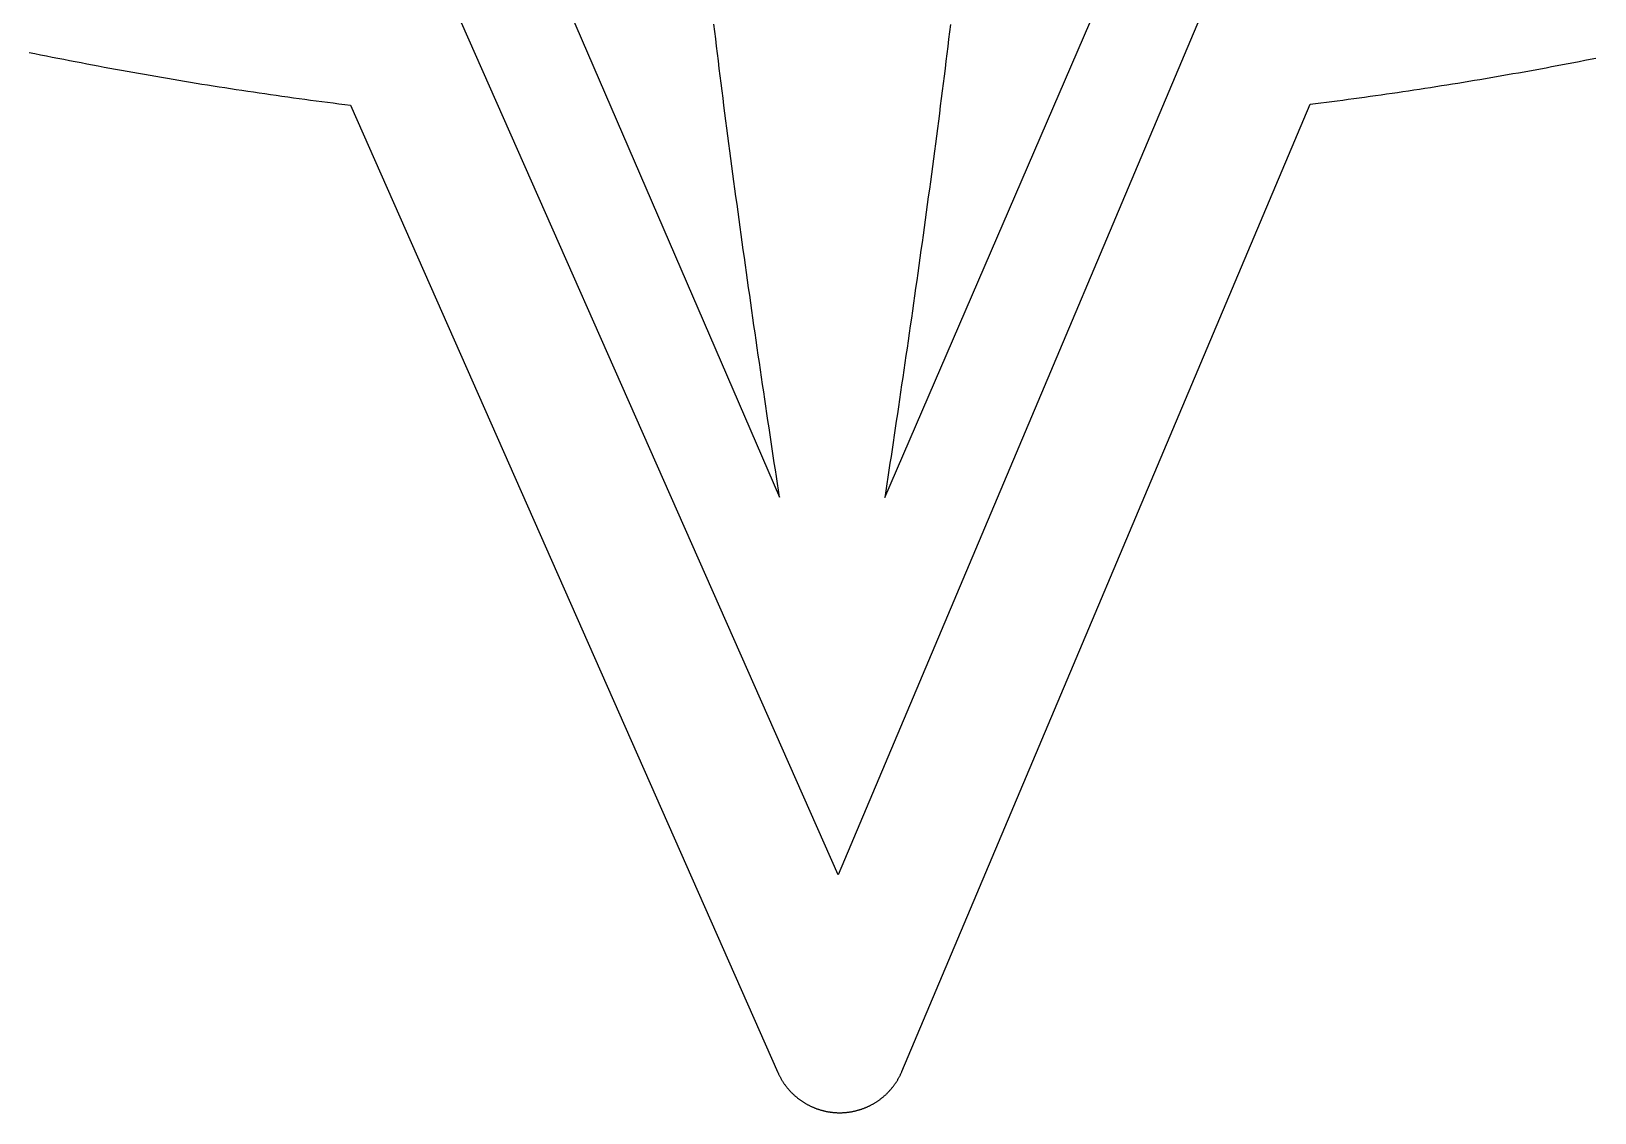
# Model space of a CAD drawing. Extents: x 5 to 105, y 2 to 136.
# Drawn here: x 47.2 to 62.43, y 2.22 to 12.75 of the extents above; entities that cross this region are included whole.
import ezdxf

# ---------------------------------------------------------------- set-up
doc = ezdxf.new("R2010")
doc.units = 0
doc.layers.get('0').update_dxf_attribs({"linetype": 'CONTINUOUS'})

msp = doc.modelspace()

# ---------------------------------------------------------------- linework, layer by layer
at = {"color": 7}
for points in [[(51.0932, 16.08), (54.4915, 8.2159)], [(55.5168, 8.2116), (58.9146, 16.0747)], [(59.8321, 15.835), (55.0636, 4.5392), (50.107, 15.7492)], [(50.3122, 12.0306), (54.4757, 2.6141)], [(55.6841, 2.6242), (59.6585, 12.039)], [(55.0775, 2.2221), (55.0835, 2.2221)]]:
    msp.add_lwpolyline(points, dxfattribs=at)
for points in [[(54.4915, 8.2159, 0), (54.4815, 8.2815, 0), (54.4714, 8.3475, 0), (54.4613, 8.4139, 0), (54.4512, 8.4807, 0), (54.441, 8.548, 0), (54.4308, 8.6156, 0), (54.4205, 8.6836, 0), (54.4103, 8.752, 0), (54.3999, 8.8207, 0), (54.3896, 8.8898, 0), (54.3792, 8.9592, 0), (54.3688, 9.029, 0), (54.3584, 9.099, 0), (54.348, 9.1694, 0), (54.3376, 9.24, 0), (54.3271, 9.3109, 0), (54.3166, 9.3821, 0), (54.3061, 9.4535, 0), (54.2957, 9.5252, 0), (54.2852, 9.5971, 0), (54.2747, 9.6692, 0), (54.2642, 9.7416, 0), (54.2537, 9.8141, 0), (54.2432, 9.8868, 0), (54.2327, 9.9597, 0), (54.2222, 10.0328, 0), (54.2118, 10.106, 0), (54.2013, 10.1793, 0), (54.1909, 10.2528, 0), (54.1804, 10.3264, 0), (54.17, 10.4001, 0), (54.1597, 10.4739, 0), (54.1493, 10.5478, 0), (54.139, 10.6218, 0), (54.1287, 10.6958, 0), (54.1184, 10.7698, 0), (54.1082, 10.8439, 0), (54.098, 10.9181, 0), (54.0878, 10.9922, 0), (54.0777, 11.0664, 0), (54.0676, 11.1405, 0), (54.0576, 11.2146, 0), (54.0476, 11.2887, 0), (54.0377, 11.3628, 0), (54.0278, 11.4368, 0), (54.018, 11.5107, 0), (54.0082, 11.5846, 0), (53.9985, 11.6583, 0), (53.9888, 11.732, 0), (53.9792, 11.8056, 0), (53.9697, 11.879, 0), (53.9602, 11.9523, 0), (53.9508, 12.0255, 0), (53.9415, 12.0985, 0), (53.9323, 12.1714, 0), (53.9231, 12.244, 0), (53.914, 12.3165, 0), (53.905, 12.3888, 0), (53.8961, 12.4609, 0), (53.8873, 12.5327, 0), (53.8785, 12.6043, 0), (53.8699, 12.6757, 0), (53.8613, 12.7468, 0), (53.8528, 12.8176, 0)], [(56.1558, 12.8153, 0), (56.1474, 12.7444, 0), (56.1388, 12.6732, 0), (56.1301, 12.6018, 0), (56.1214, 12.5302, 0), (56.1125, 12.4583, 0), (56.1036, 12.3862, 0), (56.0946, 12.3139, 0), (56.0855, 12.2413, 0), (56.0763, 12.1686, 0), (56.0671, 12.0957, 0), (56.0577, 12.0227, 0), (56.0483, 11.9495, 0), (56.0389, 11.8761, 0), (56.0293, 11.8026, 0), (56.0197, 11.729, 0), (56.0101, 11.6553, 0), (56.0003, 11.5815, 0), (55.9906, 11.5076, 0), (55.9807, 11.4336, 0), (55.9708, 11.3596, 0), (55.9609, 11.2855, 0), (55.9509, 11.2114, 0), (55.9409, 11.1372, 0), (55.9308, 11.063, 0), (55.9206, 10.9888, 0), (55.9105, 10.9147, 0), (55.9003, 10.8405, 0), (55.89, 10.7663, 0), (55.8798, 10.6922, 0), (55.8694, 10.6182, 0), (55.8591, 10.5442, 0), (55.8487, 10.4703, 0), (55.8384, 10.3965, 0), (55.828, 10.3227, 0), (55.8175, 10.2491, 0), (55.8071, 10.1756, 0), (55.7966, 10.1022, 0), (55.7861, 10.029, 0), (55.7757, 9.9559, 0), (55.7652, 9.8829, 0), (55.7547, 9.8102, 0), (55.7442, 9.7376, 0), (55.7337, 9.6653, 0), (55.7232, 9.5931, 0), (55.7127, 9.5212, 0), (55.7022, 9.4495, 0), (55.6917, 9.378, 0), (55.6812, 9.3068, 0), (55.6707, 9.2359, 0), (55.6603, 9.1652, 0), (55.6499, 9.0948, 0), (55.6394, 9.0248, 0), (55.629, 8.955, 0), (55.6187, 8.8856, 0), (55.6083, 8.8165, 0), (55.598, 8.7477, 0), (55.5877, 8.6793, 0), (55.5775, 8.6113, 0), (55.5672, 8.5437, 0), (55.5571, 8.4764, 0), (55.5469, 8.4096, 0), (55.5368, 8.3431, 0), (55.5268, 8.2771, 0), (55.5168, 8.2116, 0)], [(47.1828, 12.5446, 0), (47.2391, 12.5331, 0), (47.2954, 12.5217, 0), (47.3516, 12.5103, 0), (47.4079, 12.4991, 0), (47.4642, 12.4879, 0), (47.5204, 12.4768, 0), (47.5766, 12.4658, 0), (47.6328, 12.4549, 0), (47.689, 12.4441, 0), (47.7452, 12.4333, 0), (47.8014, 12.4227, 0), (47.8575, 12.4121, 0), (47.9137, 12.4016, 0), (47.9698, 12.3912, 0), (48.0259, 12.3809, 0), (48.082, 12.3707, 0), (48.1381, 12.3605, 0), (48.1942, 12.3504, 0), (48.2502, 12.3405, 0), (48.3063, 12.3306, 0), (48.3623, 12.3208, 0), (48.4183, 12.3111, 0), (48.4743, 12.3014, 0), (48.5303, 12.2919, 0), (48.5862, 12.2824, 0), (48.6422, 12.273, 0), (48.6981, 12.2637, 0), (48.754, 12.2545, 0), (48.8099, 12.2454, 0), (48.8658, 12.2363, 0), (48.9217, 12.2274, 0), (48.9775, 12.2185, 0), (49.0333, 12.2097, 0), (49.0892, 12.201, 0), (49.145, 12.1924, 0), (49.2007, 12.1839, 0), (49.2565, 12.1754, 0), (49.3122, 12.167, 0), (49.3679, 12.1588, 0), (49.4236, 12.1505, 0), (49.4793, 12.1424, 0), (49.535, 12.1344, 0), (49.5906, 12.1264, 0), (49.6463, 12.1186, 0), (49.7019, 12.1108, 0), (49.7575, 12.1031, 0), (49.813, 12.0955, 0), (49.8686, 12.0879, 0), (49.9241, 12.0805, 0), (49.9796, 12.0731, 0), (50.0351, 12.0658, 0), (50.0906, 12.0586, 0), (50.146, 12.0515, 0), (50.2014, 12.0445, 0), (50.2568, 12.0375, 0), (50.3122, 12.0306, 0)], [(59.6585, 12.039, 0), (59.7116, 12.0457, 0), (59.7647, 12.0525, 0), (59.8178, 12.0593, 0), (59.871, 12.0662, 0), (59.9242, 12.0732, 0), (59.9773, 12.0802, 0), (60.0306, 12.0874, 0), (60.0838, 12.0946, 0), (60.137, 12.1019, 0), (60.1903, 12.1092, 0), (60.2436, 12.1167, 0), (60.2969, 12.1242, 0), (60.3502, 12.1318, 0), (60.4035, 12.1394, 0), (60.4569, 12.1472, 0), (60.5102, 12.155, 0), (60.5636, 12.1629, 0), (60.617, 12.1709, 0), (60.6705, 12.1789, 0), (60.7239, 12.1871, 0), (60.7774, 12.1953, 0), (60.8308, 12.2035, 0), (60.8843, 12.2119, 0), (60.9378, 12.2203, 0), (60.9913, 12.2288, 0), (61.0449, 12.2374, 0), (61.0984, 12.2461, 0), (61.152, 12.2548, 0), (61.2056, 12.2637, 0), (61.2592, 12.2726, 0), (61.3128, 12.2815, 0), (61.3664, 12.2906, 0), (61.42, 12.2997, 0), (61.4737, 12.3089, 0), (61.5274, 12.3182, 0), (61.5811, 12.3276, 0), (61.6348, 12.337, 0), (61.6885, 12.3465, 0), (61.7422, 12.3561, 0), (61.7959, 12.3658, 0), (61.8497, 12.3755, 0), (61.9034, 12.3854, 0), (61.9572, 12.3953, 0), (62.011, 12.4053, 0), (62.0648, 12.4153, 0), (62.1186, 12.4255, 0), (62.1725, 12.4357, 0), (62.2263, 12.446, 0), (62.2802, 12.4564, 0), (62.334, 12.4668, 0), (62.3879, 12.4774, 0), (62.4418, 12.488, 0)], [(54.4757, 2.6141, 0), (54.4783, 2.6084, 0), (54.4808, 2.6029, 0), (54.4834, 2.5973, 0), (54.4861, 2.5918, 0), (54.4888, 2.5863, 0), (54.4916, 2.5808, 0), (54.4944, 2.5754, 0), (54.4972, 2.57, 0), (54.5001, 2.5647, 0), (54.503, 2.5594, 0), (54.506, 2.5541, 0), (54.509, 2.5488, 0), (54.5121, 2.5436, 0), (54.5152, 2.5384, 0), (54.5184, 2.5332, 0), (54.5216, 2.5281, 0), (54.5249, 2.5231, 0), (54.5281, 2.518, 0), (54.5315, 2.513, 0), (54.5349, 2.508, 0), (54.5383, 2.5031, 0), (54.5417, 2.4982, 0), (54.5452, 2.4933, 0), (54.5488, 2.4885, 0), (54.5524, 2.4837, 0), (54.556, 2.4789, 0), (54.5597, 2.4742, 0), (54.5634, 2.4695, 0), (54.5671, 2.4648, 0), (54.5709, 2.4602, 0), (54.5747, 2.4556, 0), (54.5786, 2.4511, 0), (54.5825, 2.4466, 0), (54.5865, 2.4421, 0), (54.5904, 2.4377, 0), (54.5945, 2.4333, 0), (54.5985, 2.429, 0), (54.6026, 2.4247, 0), (54.6067, 2.4204, 0), (54.6109, 2.4162, 0), (54.6151, 2.412, 0), (54.6193, 2.4079, 0), (54.6236, 2.4038, 0), (54.6279, 2.3997, 0), (54.6323, 2.3956, 0), (54.6367, 2.3917, 0), (54.6411, 2.3877, 0), (54.6455, 2.3838, 0), (54.65, 2.38, 0), (54.6545, 2.3761, 0), (54.6591, 2.3723, 0), (54.6636, 2.3686, 0), (54.6682, 2.3649, 0), (54.6729, 2.3613, 0), (54.6776, 2.3576, 0), (54.6823, 2.3541, 0), (54.687, 2.3505, 0), (54.6918, 2.3471, 0), (54.6966, 2.3436, 0), (54.7014, 2.3402, 0), (54.7063, 2.3369, 0), (54.7112, 2.3336, 0), (54.7161, 2.3303, 0), (54.721, 2.3271, 0), (54.726, 2.3239, 0), (54.731, 2.3208, 0), (54.736, 2.3177, 0), (54.7411, 2.3146, 0), (54.7462, 2.3116, 0), (54.7513, 2.3087, 0), (54.7564, 2.3058, 0), (54.7616, 2.3029, 0), (54.7668, 2.3001, 0), (54.772, 2.2973, 0), (54.7773, 2.2946, 0), (54.7825, 2.2919, 0), (54.7878, 2.2893, 0), (54.7932, 2.2867, 0), (54.7985, 2.2842, 0), (54.8039, 2.2817, 0), (54.8093, 2.2793, 0), (54.8147, 2.2769, 0), (54.8201, 2.2745, 0), (54.8256, 2.2722, 0), (54.8311, 2.27, 0), (54.8366, 2.2678, 0), (54.8421, 2.2656, 0), (54.8476, 2.2635, 0), (54.8532, 2.2615, 0), (54.8588, 2.2595, 0), (54.8644, 2.2575, 0), (54.8701, 2.2556, 0), (54.8757, 2.2538, 0), (54.8814, 2.252, 0), (54.8871, 2.2502, 0), (54.8928, 2.2485, 0), (54.8985, 2.2469, 0), (54.9043, 2.2453, 0), (54.91, 2.2437, 0), (54.9158, 2.2422, 0), (54.9216, 2.2408, 0), (54.9274, 2.2394, 0), (54.9333, 2.2381, 0), (54.9391, 2.2368, 0), (54.945, 2.2355, 0), (54.9509, 2.2344, 0), (54.9568, 2.2332, 0), (54.9627, 2.2322, 0), (54.9686, 2.2311, 0), (54.9745, 2.2302, 0), (54.9805, 2.2293, 0), (54.9865, 2.2284, 0), (54.9925, 2.2276, 0), (54.9985, 2.2268, 0), (55.0045, 2.2261, 0), (55.0105, 2.2255, 0), (55.0165, 2.2249, 0), (55.0226, 2.2244, 0), (55.0287, 2.2239, 0), (55.0347, 2.2235, 0), (55.0408, 2.2231, 0), (55.0469, 2.2228, 0), (55.053, 2.2225, 0), (55.0591, 2.2223, 0), (55.0653, 2.2222, 0), (55.0714, 2.2221, 0), (55.0775, 2.2221, 0)], [(55.0835, 2.2221, 0), (55.0897, 2.2222, 0), (55.0959, 2.2223, 0), (55.1021, 2.2225, 0), (55.1083, 2.2227, 0), (55.1144, 2.223, 0), (55.1206, 2.2234, 0), (55.1267, 2.2238, 0), (55.1328, 2.2243, 0), (55.1389, 2.2248, 0), (55.145, 2.2254, 0), (55.1511, 2.2261, 0), (55.1571, 2.2268, 0), (55.1632, 2.2275, 0), (55.1692, 2.2283, 0), (55.1753, 2.2292, 0), (55.1813, 2.2301, 0), (55.1873, 2.2311, 0), (55.1932, 2.2321, 0), (55.1992, 2.2332, 0), (55.2051, 2.2344, 0), (55.2111, 2.2356, 0), (55.217, 2.2368, 0), (55.2229, 2.2381, 0), (55.2288, 2.2395, 0), (55.2346, 2.2409, 0), (55.2405, 2.2423, 0), (55.2463, 2.2439, 0), (55.2521, 2.2454, 0), (55.2579, 2.247, 0), (55.2637, 2.2487, 0), (55.2694, 2.2504, 0), (55.2752, 2.2522, 0), (55.2809, 2.254, 0), (55.2866, 2.2559, 0), (55.2923, 2.2578, 0), (55.2979, 2.2598, 0), (55.3035, 2.2618, 0), (55.3092, 2.2639, 0), (55.3147, 2.266, 0), (55.3203, 2.2682, 0), (55.3258, 2.2704, 0), (55.3314, 2.2727, 0), (55.3369, 2.275, 0), (55.3423, 2.2774, 0), (55.3478, 2.2798, 0), (55.3532, 2.2823, 0), (55.3586, 2.2848, 0), (55.364, 2.2874, 0), (55.3693, 2.29, 0), (55.3747, 2.2927, 0), (55.38, 2.2954, 0), (55.3853, 2.2982, 0), (55.3905, 2.301, 0), (55.3957, 2.3038, 0), (55.4009, 2.3067, 0), (55.4061, 2.3097, 0), (55.4112, 2.3127, 0), (55.4163, 2.3157, 0), (55.4214, 2.3188, 0), (55.4265, 2.3219, 0), (55.4315, 2.3251, 0), (55.4365, 2.3283, 0), (55.4415, 2.3316, 0), (55.4464, 2.3349, 0), (55.4513, 2.3382, 0), (55.4562, 2.3416, 0), (55.4611, 2.3451, 0), (55.4659, 2.3486, 0), (55.4707, 2.3521, 0), (55.4754, 2.3557, 0), (55.4802, 2.3593, 0), (55.4848, 2.3629, 0), (55.4895, 2.3666, 0), (55.4941, 2.3704, 0), (55.4987, 2.3742, 0), (55.5033, 2.378, 0), (55.5078, 2.3819, 0), (55.5123, 2.3858, 0), (55.5168, 2.3897, 0), (55.5212, 2.3937, 0), (55.5256, 2.3978, 0), (55.5299, 2.4019, 0), (55.5342, 2.406, 0), (55.5385, 2.4101, 0), (55.5428, 2.4143, 0), (55.547, 2.4186, 0), (55.5511, 2.4229, 0), (55.5553, 2.4272, 0), (55.5594, 2.4315, 0), (55.5634, 2.4359, 0), (55.5675, 2.4404, 0), (55.5714, 2.4448, 0), (55.5754, 2.4494, 0), (55.5793, 2.4539, 0), (55.5832, 2.4585, 0), (55.587, 2.4631, 0), (55.5908, 2.4678, 0), (55.5945, 2.4725, 0), (55.5982, 2.4772, 0), (55.6019, 2.482, 0), (55.6055, 2.4868, 0), (55.6091, 2.4917, 0), (55.6126, 2.4966, 0), (55.6161, 2.5015, 0), (55.6196, 2.5065, 0), (55.623, 2.5114, 0), (55.6263, 2.5165, 0), (55.6297, 2.5215, 0), (55.6329, 2.5266, 0), (55.6362, 2.5318, 0), (55.6394, 2.537, 0), (55.6425, 2.5422, 0), (55.6456, 2.5474, 0), (55.6487, 2.5527, 0), (55.6517, 2.558, 0), (55.6547, 2.5633, 0), (55.6576, 2.5687, 0), (55.6604, 2.5741, 0), (55.6633, 2.5795, 0), (55.666, 2.585, 0), (55.6688, 2.5905, 0), (55.6715, 2.5961, 0), (55.6741, 2.6016, 0), (55.6767, 2.6072, 0), (55.6792, 2.6129, 0), (55.6817, 2.6185, 0), (55.6841, 2.6242, 0)]]:
    msp.add_polyline3d(points, dxfattribs=at)

doc.saveas('drawing.dxf')
